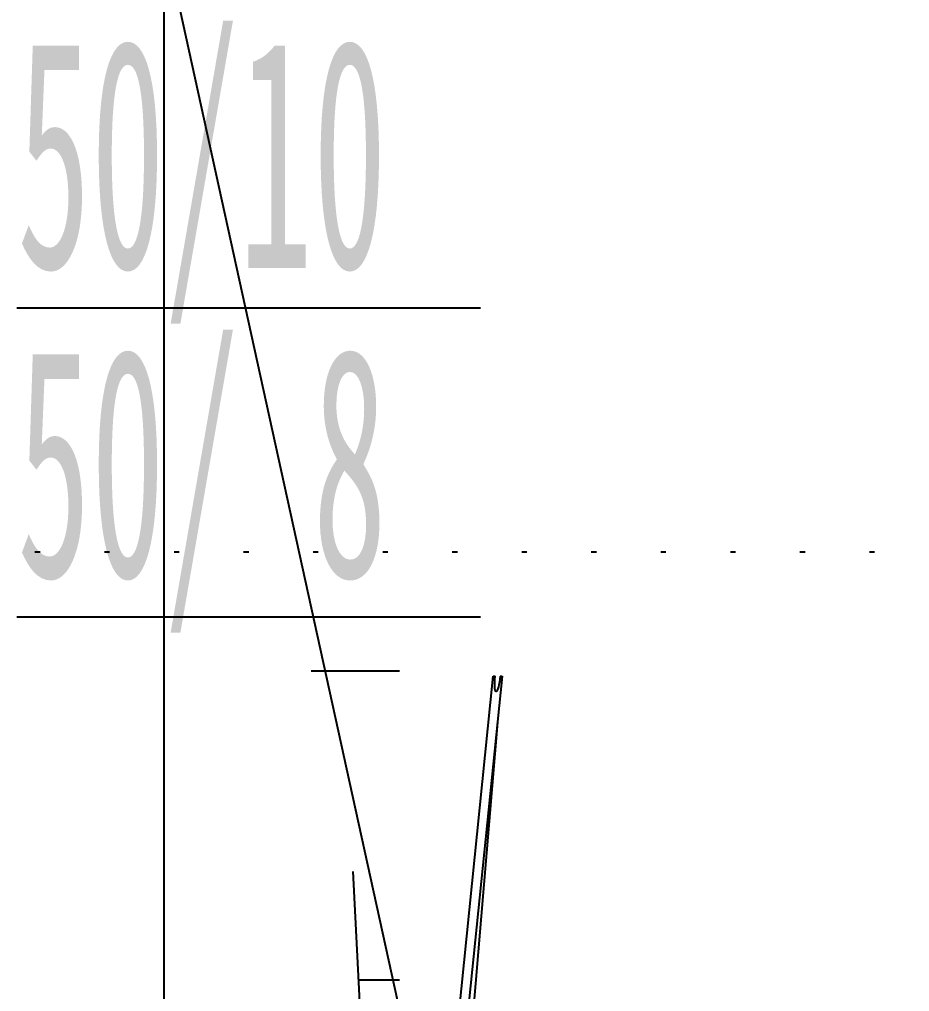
# Model space of a CAD drawing. Header units: millimetres. Extents: x -1499 to 6658, y -12483 to -6008.
# Drawn here: x 2113.36 to 2130.64, y -10789.6 to -10770.72 of the extents above; entities that cross this region are included whole.
import ezdxf

# ---------------------------------------------------------------- set-up
doc = ezdxf.new("R2010")
doc.units = ezdxf.units.MM
doc.linetypes.add('A-DOTLN01H', pattern=[0.125, 0, -0.125])
doc.linetypes.add('BR_LINE', pattern=[7.75, 6.5, -0.25, 0.25, -0.25, 0.25, -0.25])
for name, color, linetype in [('CR-GRID', 56, 'A-DOTLN01H'), ('Layer', 7, 'Continuous'), ('NARA', 7, 'Continuous'), ('발파암선', 3, 'BR_LINE'), ('수직그리드', 1, 'Continuous'), ('종단지반선', 3, 'Continuous')]:
    doc.layers.add(name, color=color, linetype=linetype)
doc.styles.add('굴림체', font='굴림체')

# ---------------------------------------------------------------- blocks, each defined once
blk = doc.blocks.new('Nara월판넬')
at = {"layer": 'NARA'}
blk.add_line((49.7, 2849.6, 85), (-159, 1203), dxfattribs=at)
blk.add_lwpolyline([(52.4, 2999.5), (0, 0), (35, -0.6, 1), (135, -2.4), (170, -3), (222.3, 2996.6), (187.3, 2997.2, -1), (87.4, 2998.9)], format="xyb", close=True, dxfattribs=at)
for points in [[(24.1, 1379.8), (-159, 1203), (20.9, 1199.8)], [(-159, 1203), (-166, 803), (0, 0)], [(10.8, 619.9), (-166, 803), (14, 799.9)]]:
    blk.add_lwpolyline(points, dxfattribs=at)
blk = doc.blocks.new('*E42')
at = {"layer": 'NARA', "xscale": -0.001, "yscale": 0.001, "zscale": 0.001, "rotation": 359.0000000007731}
blk.add_blockref('Nara월판넬', (-4.1152, 6.25), dxfattribs=at)
blk = doc.blocks.new('TB-14')
at = {"layer": 'Layer'}
for points in [[(1, -4), (4, -4)], [(1, -5), (4, -5)]]:
    blk.add_lwpolyline(points, dxfattribs=at)
at = {"layer": 'Layer', "style": '굴림체'}
for s, p in [('50/10', (1, -3.8704)), ('50/ 8', (1, -4.8704))]:
    blk.add_text(s, height=0.74074, dxfattribs=at).set_placement(p)

msp = doc.modelspace()

# ---------------------------------------------------------------- linework, layer by layer
at = {"layer": 'CR-GRID', "linetype": 'A-DOTLN01H', "ltscale": 10}
msp.add_line((696.157, -10781.058), (6196.157, -10781.058), dxfattribs=at)
at = {"layer": 'NARA'}
for p, q in [((2120.733, -10783.379), (2119.021, -10783.379)), ((2120.618, -10802.879), (2119.837, -10787.271)), ((2120.733, -10789.379), (2119.943, -10789.379))]:
    msp.add_line(p, q, dxfattribs=at)
at = {"layer": '수직그리드'}
msp.add_line((2116.157, -10769.088), (2116.157, -11873.058), dxfattribs=at)
at = {"layer": '종단지반선', "flags": 128}
msp.add_lwpolyline([(2276.157, -10939.65), (2256.157, -10954.968), (2236.157, -10961.436), (2216.157, -10998.156), (2213.357, -10998.738), (2196.157, -10949.568), (2188.657, -10942.578), (2186.357, -10942.578), (2177.457, -10973.358), (2176.957, -10973.358), (2176.157, -10969.842), (2156.157, -10912.014), (2136.157, -10860.138), (2116.157, -10769.088), (2096.157, -10711.77), (2076.157, -10700.49), (2056.157, -10725.444), (2044.257, -10772.358), (2042.757, -10773.228), (2036.157, -10760.694), (2016.157, -10733.118), (1996.157, -10661.898), (1976.157, -10616.346)], dxfattribs=at)

# ---------------------------------------------------------------- block references
at = {"xscale": 3, "yscale": 6, "zscale": 3}
msp.add_blockref('TB-14', (2110.307, -10752.322), dxfattribs=at)
at = {"layer": '발파암선', "color": 2, "yscale": 6}
msp.add_blockref('*E42', (2125.018, -10838.879), dxfattribs=at)

doc.saveas('drawing.dxf')
